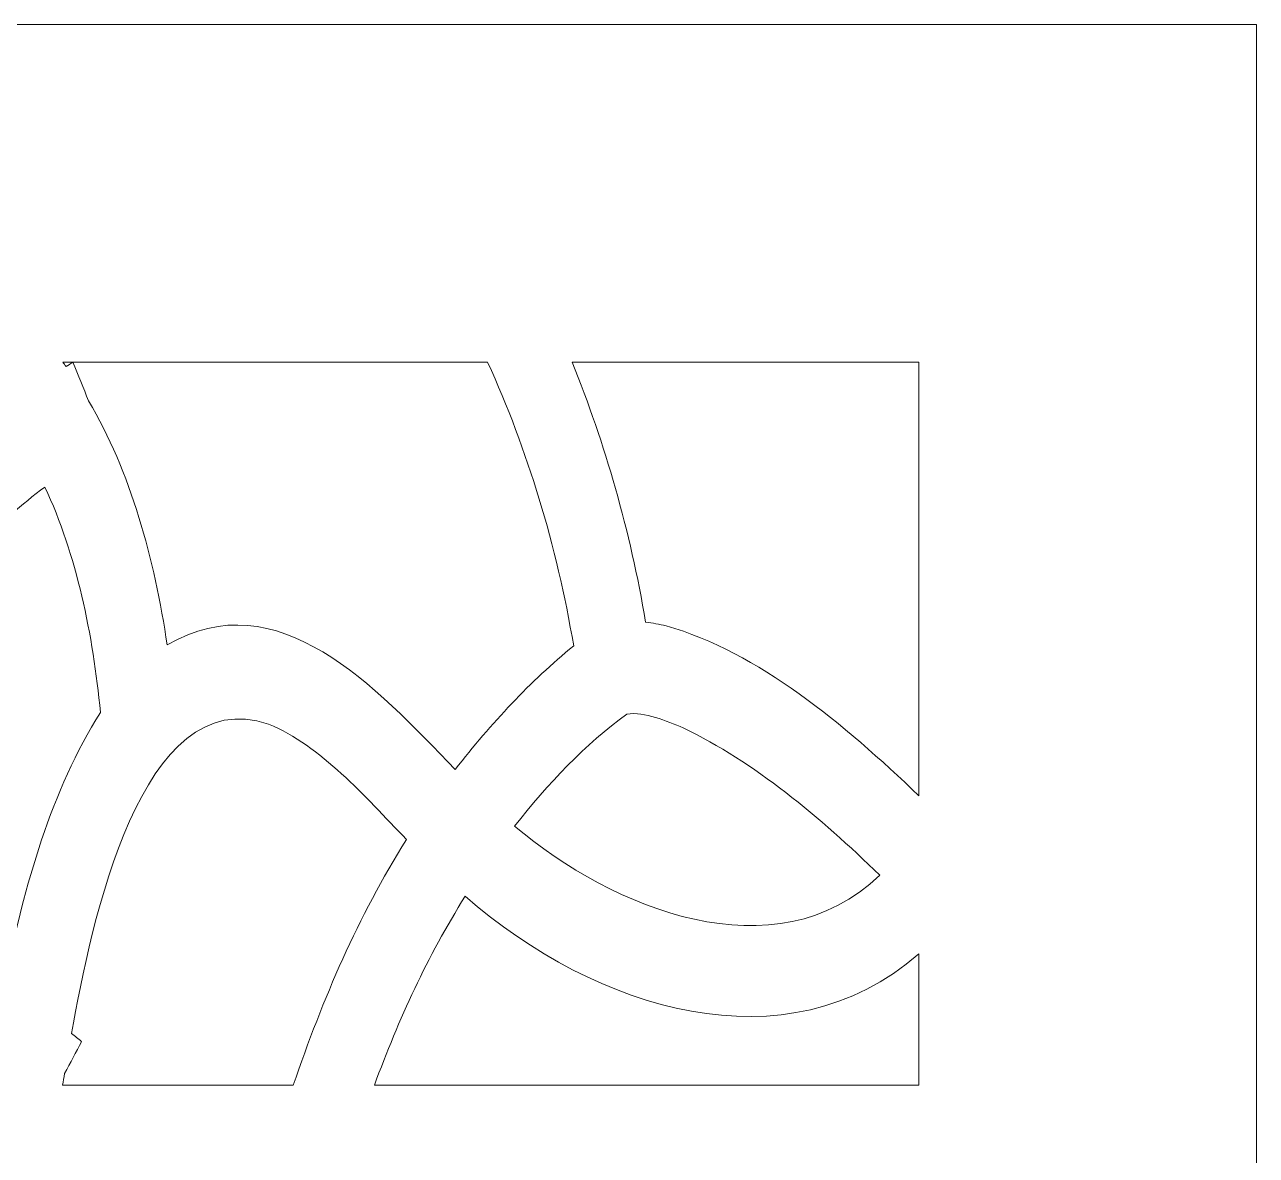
# Model space of a CAD drawing. Header units: centimetres. Extents: x -8.1 to 7.9, y -12 to 13.9.
# Drawn here: x 4.845 to 7.851, y 11.154 to 13.912 of the extents above; entities that cross this region are included whole.
import ezdxf

# ---------------------------------------------------------------- set-up
doc = ezdxf.new("R2010")
doc.units = ezdxf.units.CM
doc.header["$MEASUREMENT"] = 0
doc.layers.add('layer 1', color=7, linetype='Continuous')

msp = doc.modelspace()

# ---------------------------------------------------------------- linework, layer by layer
at = {"layer": 'layer 1', "color": 242, "lineweight": 9}
msp.add_open_spline([(7.85059, 13.91214), (5.49816, 13.91214), (3.14574, 13.91214), (0.79331, 13.91214), (0.79331, 13.91214), (0.79331, 6.04981), (0.79331, -1.81251), (0.79331, -9.67484), (0.79331, -9.67484), (0.79333, -9.67484), (0.79335, -9.67484), (0.79337, -9.67484), (0.79337, -9.67484), (0.79337, -10.43807), (0.79337, -11.2013), (0.79337, -11.96454), (0.79337, -11.96454), (1.06782, -11.96454), (1.34227, -11.96454), (1.61672, -11.96454), (1.61672, -11.96454), (1.61672, -11.84692), (1.61672, -11.72929), (1.61672, -11.61168), (1.61672, -11.61168), (1.90703, -11.61168), (2.19733, -11.61168), (2.48764, -11.61168), (2.48764, -11.61168), (2.48764, -11.38183), (2.48764, -11.15199), (2.48764, -10.92215), (2.48764, -10.92215), (2.60509, -10.9198), (2.72254, -10.91746), (2.83998, -10.91511), (2.83998, -10.91511), (2.86084, -10.97458), (2.88817, -11.02616), (2.93355, -11.07169), (2.93355, -11.07169), (2.97798, -11.11626), (3.0239, -11.14381), (3.07784, -11.15634), (3.07784, -11.15634), (3.14922, -11.17295), (3.2246, -11.16572), (3.28191, -11.11572), (3.28191, -11.11572), (3.33736, -11.06734), (3.36936, -10.98984), (3.38086, -10.91591), (3.38086, -10.91591), (3.41366, -10.91923), (3.44157, -10.91847), (3.4679, -10.9147), (3.4679, -10.9147), (3.59924, -10.8959), (3.66128, -10.81279), (3.67237, -10.68747), (3.67237, -10.68747), (3.67509, -10.65676), (3.67293, -10.62644), (3.66317, -10.59975), (3.66317, -10.59975), (3.66523, -10.60026), (3.6673, -10.60077), (3.66936, -10.60129), (3.66936, -10.60129), (3.71571, -10.61732), (3.76206, -10.63334), (3.80841, -10.64937), (3.80841, -10.64937), (3.83622, -10.93337), (4.05554, -11.1545), (4.32198, -11.1545), (4.32198, -11.1545), (4.58842, -11.1545), (4.80773, -10.93337), (4.83555, -10.64937), (4.83555, -10.64937), (4.8819, -10.63334), (4.92824, -10.61732), (4.97459, -10.60129), (4.97459, -10.60129), (4.97666, -10.60077), (4.97872, -10.60026), (4.98078, -10.59975), (4.98078, -10.59975), (4.97103, -10.62644), (4.96887, -10.65676), (4.97159, -10.68747), (4.97159, -10.68747), (4.98267, -10.81279), (5.04471, -10.8959), (5.17606, -10.9147), (5.17606, -10.9147), (5.20238, -10.91847), (5.23029, -10.91923), (5.2631, -10.91591), (5.2631, -10.91591), (5.27459, -10.98984), (5.30659, -11.06734), (5.36205, -11.11572), (5.36205, -11.11572), (5.41935, -11.16572), (5.49474, -11.17295), (5.56611, -11.15634), (5.56611, -11.15634), (5.62005, -11.14381), (5.66597, -11.11626), (5.71041, -11.07169), (5.71041, -11.07169), (5.75579, -11.02616), (5.78311, -10.97458), (5.80397, -10.91511), (5.80397, -10.91511), (5.92142, -10.91746), (6.03887, -10.9198), (6.15631, -10.92215), (6.15631, -10.92215), (6.15631, -11.15199), (6.15631, -11.38183), (6.15631, -11.61168), (6.15631, -11.61168), (6.44662, -11.61168), (6.73693, -11.61168), (7.02724, -11.61168), (7.02724, -11.61168), (7.02724, -11.72929), (7.02724, -11.84692), (7.02724, -11.96454), (7.02724, -11.96454), (7.30169, -11.96454), (7.57614, -11.96454), (7.85059, -11.96454), (7.85059, -11.96454), (7.85059, -11.2013), (7.85059, -10.43807), (7.85059, -9.67484), (7.85059, -9.67484), (7.85059, -1.81251), (7.85059, 6.04981), (7.85059, 13.91214)], degree=3, knots=[0, 0, 0, 0, 0.027027, 0.027027, 0.027027, 0.027027, 0.0540541, 0.0540541, 0.0540541, 0.0540541, 0.0810811, 0.0810811, 0.0810811, 0.0810811, 0.1081081, 0.1081081, 0.1081081, 0.1081081, 0.1351351, 0.1351351, 0.1351351, 0.1351351, 0.1621622, 0.1621622, 0.1621622, 0.1621622, 0.1891892, 0.1891892, 0.1891892, 0.1891892, 0.2162162, 0.2162162, 0.2162162, 0.2162162, 0.2432432, 0.2432432, 0.2432432, 0.2432432, 0.2702703, 0.2702703, 0.2702703, 0.2702703, 0.2972973, 0.2972973, 0.2972973, 0.2972973, 0.3243243, 0.3243243, 0.3243243, 0.3243243, 0.3513514, 0.3513514, 0.3513514, 0.3513514, 0.3783784, 0.3783784, 0.3783784, 0.3783784, 0.4054054, 0.4054054, 0.4054054, 0.4054054, 0.4324324, 0.4324324, 0.4324324, 0.4324324, 0.4594595, 0.4594595, 0.4594595, 0.4594595, 0.4864865, 0.4864865, 0.4864865, 0.4864865, 0.5135135, 0.5135135, 0.5135135, 0.5135135, 0.5405405, 0.5405405, 0.5405405, 0.5405405, 0.5675676, 0.5675676, 0.5675676, 0.5675676, 0.5945946, 0.5945946, 0.5945946, 0.5945946, 0.6216216, 0.6216216, 0.6216216, 0.6216216, 0.6486486, 0.6486486, 0.6486486, 0.6486486, 0.6756757, 0.6756757, 0.6756757, 0.6756757, 0.7027027, 0.7027027, 0.7027027, 0.7027027, 0.7297297, 0.7297297, 0.7297297, 0.7297297, 0.7567568, 0.7567568, 0.7567568, 0.7567568, 0.7837838, 0.7837838, 0.7837838, 0.7837838, 0.8108108, 0.8108108, 0.8108108, 0.8108108, 0.8378378, 0.8378378, 0.8378378, 0.8378378, 0.8648649, 0.8648649, 0.8648649, 0.8648649, 0.8918919, 0.8918919, 0.8918919, 0.8918919, 0.9189189, 0.9189189, 0.9189189, 0.9189189, 0.9459459, 0.9459459, 0.9459459, 0.9459459, 1, 1, 1, 1], dxfattribs=at)
at = {"layer": 'layer 1', "color": 7, "lineweight": 9}
for points, knots in [([(4.96289, 13.0888), (4.9546, 13.0888), (4.94631, 13.0888), (4.93804, 13.0888), (4.93804, 13.0888), (4.94078, 13.08525), (4.94354, 13.08163), (4.94631, 13.07794), (4.94631, 13.07794), (4.95184, 13.08155), (4.95736, 13.08517), (4.96289, 13.0888)], [0, 0, 0, 0, 0.25, 0.25, 0.25, 0.25, 0.5, 0.5, 0.5, 0.5, 1, 1, 1, 1]), ([(5.97489, 13.0888), (5.63759, 13.0888), (5.3003, 13.0888), (4.96301, 13.0888), (4.96301, 13.0888), (4.9757, 13.05718), (4.98839, 13.02555), (5.00108, 12.99394), (5.00108, 12.99394), (5.10323, 12.82406), (5.1624, 12.60531), (5.19289, 12.3987), (5.19289, 12.3987), (5.46237, 12.5567), (5.70105, 12.29685), (5.89592, 12.0948), (5.89592, 12.0948), (5.98321, 12.20776), (6.07924, 12.31055), (6.18478, 12.39623), (6.18478, 12.39623), (6.1428, 12.64365), (6.07277, 12.87302), (5.97489, 13.0888)], [0, 0, 0, 0, 0.1428571, 0.1428571, 0.1428571, 0.1428571, 0.2857143, 0.2857143, 0.2857143, 0.2857143, 0.4285714, 0.4285714, 0.4285714, 0.4285714, 0.5714286, 0.5714286, 0.5714286, 0.5714286, 0.7142857, 0.7142857, 0.7142857, 0.7142857, 1, 1, 1, 1]), ([(7.02723, 13.0888), (6.74508, 13.0888), (6.46293, 13.0888), (6.18076, 13.0888), (6.18076, 13.0888), (6.26196, 12.88895), (6.3224, 12.67783), (6.36035, 12.45436), (6.36035, 12.45436), (6.37725, 12.45251), (6.39371, 12.44903), (6.41045, 12.44562), (6.41045, 12.44562), (6.63607, 12.38116), (6.84401, 12.20583), (7.02723, 12.03092), (7.02723, 12.03092), (7.02723, 12.38355), (7.02723, 12.73616), (7.02723, 13.0888)], [0, 0, 0, 0, 0.1666667, 0.1666667, 0.1666667, 0.1666667, 0.3333333, 0.3333333, 0.3333333, 0.3333333, 0.5, 0.5, 0.5, 0.5, 0.6666667, 0.6666667, 0.6666667, 0.6666667, 1, 1, 1, 1]), ([(4.41404, 12.11733), (4.41709, 12.07945), (4.41732, 12.04088), (4.41432, 12.00169), (4.41432, 12.00169), (4.42378, 11.94268), (4.44888, 11.88571), (4.49522, 11.83374), (4.49522, 11.83374), (4.58775, 11.73573), (4.69542, 11.65992), (4.79808, 11.57993), (4.79808, 11.57993), (4.84403, 11.81239), (4.91018, 12.04448), (5.03012, 12.23428), (5.03012, 12.23428), (5.01197, 12.42223), (4.97191, 12.61961), (4.89424, 12.78405), (4.89424, 12.78405), (4.78243, 12.69907), (4.67935, 12.60041), (4.58638, 12.48535), (4.58638, 12.48535), (4.50941, 12.38304), (4.43253, 12.24989), (4.41404, 12.11733)], [0, 0, 0, 0, 0.125, 0.125, 0.125, 0.125, 0.25, 0.25, 0.25, 0.25, 0.375, 0.375, 0.375, 0.375, 0.5, 0.5, 0.5, 0.5, 0.625, 0.625, 0.625, 0.625, 0.75, 0.75, 0.75, 0.75, 1, 1, 1, 1]), ([(4.93758, 11.32448), (5.12526, 11.32448), (5.31292, 11.32448), (5.50059, 11.32448), (5.50059, 11.32448), (5.5733, 11.5372), (5.65781, 11.73442), (5.77669, 11.92431), (5.77669, 11.92431), (5.67433, 12.03048), (5.56862, 12.15207), (5.44032, 12.20584), (5.44032, 12.20584), (5.12912, 12.31208), (5.00678, 11.71835), (4.95974, 11.45063), (4.95974, 11.45063), (4.96785, 11.44405), (4.97596, 11.43748), (4.98407, 11.4309), (4.98407, 11.4309), (4.97028, 11.4051), (4.95648, 11.37932), (4.94268, 11.35352), (4.94268, 11.35352), (4.94098, 11.34384), (4.93928, 11.33416), (4.93758, 11.32448)], [0, 0, 0, 0, 0.125, 0.125, 0.125, 0.125, 0.25, 0.25, 0.25, 0.25, 0.375, 0.375, 0.375, 0.375, 0.5, 0.5, 0.5, 0.5, 0.625, 0.625, 0.625, 0.625, 0.75, 0.75, 0.75, 0.75, 1, 1, 1, 1]), ([(6.04075, 11.95631), (6.12053, 12.05964), (6.21451, 12.15762), (6.31424, 12.23021), (6.31424, 12.23021), (6.35937, 12.23598), (6.41026, 12.21395), (6.45228, 12.19625), (6.45228, 12.19625), (6.62575, 12.11333), (6.78584, 11.97837), (6.93209, 11.83695), (6.93209, 11.83695), (6.67534, 11.59217), (6.2801, 11.7552), (6.04075, 11.95631)], [0, 0, 0, 0, 0.2, 0.2, 0.2, 0.2, 0.4, 0.4, 0.4, 0.4, 0.6, 0.6, 0.6, 0.6, 1, 1, 1, 1]), ([(5.69842, 11.32448), (6.14137, 11.32448), (6.5843, 11.32448), (7.02723, 11.32448), (7.02723, 11.32448), (7.02723, 11.43137), (7.02723, 11.53826), (7.02723, 11.64516), (7.02723, 11.64516), (6.70307, 11.36305), (6.23968, 11.50723), (5.91988, 11.7855), (5.91988, 11.7855), (5.82772, 11.63828), (5.75803, 11.48619), (5.69842, 11.32448)], [0, 0, 0, 0, 0.2, 0.2, 0.2, 0.2, 0.4, 0.4, 0.4, 0.4, 0.6, 0.6, 0.6, 0.6, 1, 1, 1, 1])]:
    msp.add_open_spline(points, degree=3, knots=knots, dxfattribs=at)

doc.saveas('drawing.dxf')
